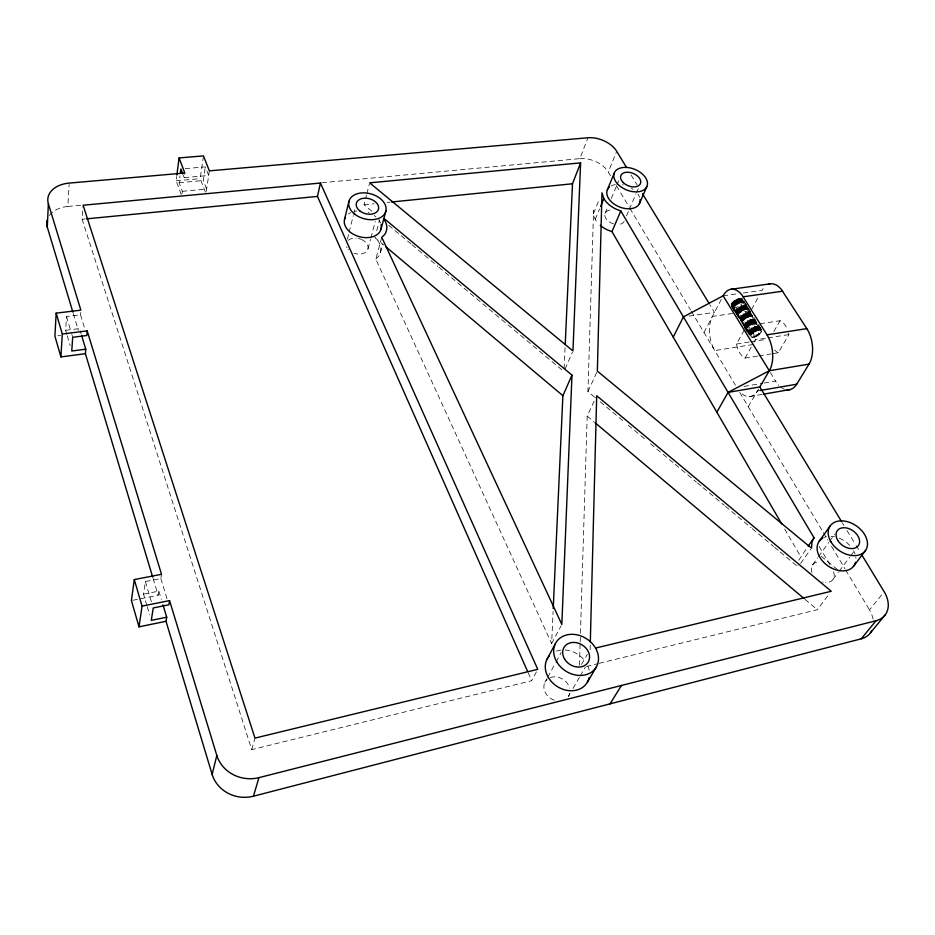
<?xml version="1.0" encoding="UTF-8"?>
<svg xmlns="http://www.w3.org/2000/svg" width="935" height="935" viewBox="0 0 935 935"><rect width="100%" height="100%" fill="white"/><g stroke="black" fill="none" stroke-linecap="round" stroke-linejoin="round"><path stroke-width="0.7" stroke-dasharray="4.67 3.51" d="M590.242 645.01L590.125 649.381L592.965 648.703M579.443 665.299L580.121 643.432M580.167 641.983L580.401 634.69M580.448 633.24L587.192 416.11L596.109 397.013M594.66 397.176L587.951 391.578L593.573 210.539L593.573 215.225L595.256 219.386A22.37 14.457 22.3 0 0 598.283 223.407M381.749 237.326L375.823 259.112L551.638 643.56L553.099 611.49M564.109 368.671L565.102 346.827M49.356 215.482A26.764 18.338 5.8 0 1 67.834 206.471L69.132 184.476M66.864 334.45L65.637 330.312L66.514 316.521L80.527 314.815L80.702 312.489M536.409 671.856L531.699 680.703L251.737 749.613L82.128 219.269L82.993 206.635M181.238 194.468L176.131 180.806L176.68 176.516M182.056 193.58L182.348 191.324L179.123 182.699L180.011 175.838M185.212 168.616L205.303 166.886L208.657 175.453L184.183 177.627L184.803 172.998M205.431 192.213L200.195 178.655L203.468 155.9M182.348 191.324L206.623 189.08L203.304 180.525L205.303 166.886M146.795 605.19L143.534 594.146L145.381 581.558L160.843 578.555L161.521 574.3M206.296 191.324L209.346 170.86M132.817 600.282L158.167 595.244L158.833 591.119L143.534 594.146M347.411 239.138L348.79 233.61M349.129 232.231L353.255 215.681M353.605 214.302L355.323 207.406M371.885 211.287L364.066 204.765L366.508 195.17M366.859 193.802L369.302 184.207M367.993 248.862L370.529 239.266M370.903 237.887L375.262 221.42M376.735 230.735L379.657 219.819M380.475 252.462L382.719 244.292M251.737 749.613L254.986 738.101M743.734 301.409L739.678 306.224L732.935 308.363M751.436 337.792L757.899 335.572L762.06 330.768L753.435 316.895M321.897 182.746L579.852 158.646L587.905 137.772M610.497 175.78L608.253 172.017L616.703 151.295M593.48 213.577L599.323 199.284M595.256 219.386L599.534 208.984M605.12 213.355L607.925 206.612M611.291 198.524L616.352 186.381M616.913 185.036L619.157 179.649M626.52 215.868L628.752 210.679M629.313 209.382L636.022 193.837M636.583 192.54L638.254 188.648M565.102 368.998L572.395 352.226M587.951 391.578L596.764 372.387M742.25 298.592C737.68 297.833 732.783 300.883 730.761 304.939L739.106 318.461M749.11 334.111L753.61 329.658L759.652 327.846M703.973 332.474L722.486 297.096M551.638 643.56L561.164 625.714M544.918 682.351L547.01 678.541M547.7 677.267L555.355 663.266M556.056 661.992L561.269 652.443M751.541 309.52L758.542 296.746M757.514 356.095L745.043 358.105A16.853 9.619 81 0 1 736.535 344.033L744.587 329.436M745.253 328.22L746.597 325.789L780.047 320.728A16.678 9.853 81 0 1 781.929 321.769L782.233 321.991A16.678 9.853 81 0 1 787.621 329.88M798.735 560.287L806.554 548.436M745.043 358.105L751.214 347.13M753.961 342.257L755.34 339.826L766.536 338.084M581.512 664.446L587.25 654.406M773.818 331.609L780.047 320.728M568.632 696.037L570.081 693.525M572.991 688.487L579.536 677.15M580.261 675.888L585.345 667.076M772.754 353.64L778.294 352.74L788.918 334.59A16.678 9.853 81 0 0 788.579 332.977M748.245 406.678L758.647 388.948M800.629 563.419L810.645 549.348M812.562 564.892L817.669 557.821M818.522 556.641L828.749 542.51M829.59 541.33L834.71 534.259M833.062 579.384L838.309 572.372M839.186 571.203L849.693 557.19M850.569 556.021L854.952 550.177M599.183 663.336L817.319 609.69L829.52 593.561M873.091 619.18A28.611 20.512 37.3 0 0 869.492 609.947L882.43 593.854M375.823 259.112L378.57 256.435A24.181 16.748 15 0 0 376.712 239.243L374.9 237.56L383.806 245.04M586.444 666.468L597.769 663.686M749.449 396.604L762.434 394.348M760.272 390.468L757.467 390.947A25.058 14.235 80.2 0 1 740.111 392.01M744.05 386.424L762.691 383.257M764.117 383.023L775.594 381.071A24.754 14.633 80.1 0 0 778.878 385.36M758.893 355.873L771.363 353.862M767.927 337.862L788.918 334.59M736.535 344.033L749.496 342M750.934 341.778L766.782 339.3M753.072 344.536L714.761 350.555A24.614 13.744 81.3 0 1 712.376 316.427L735.167 313.085M736.593 312.874L750.84 310.794M689.06 316.053L714.504 312.348L709.957 304.857M723.152 295.822L737.563 293.8M743.325 292.994L762.048 290.364A24.684 14.563 81.9 0 1 764.795 286.659M561.012 650.07L559.714 650.257A23.246 19.109 32.8 0 0 554.829 651.765M65.637 330.312L79.533 328.571L81.193 334.064M57.771 335.805L60.623 335.443M364.066 204.765L374.199 203.748M387.219 202.427L390.117 202.135M82.128 219.269L85.027 218.989M67.834 206.471L82.257 205.127M179.123 182.699L203.304 180.525M176.131 180.806L200.195 178.655M837.456 569.579L819.154 554.513M388.633 225.265L410.968 243.906M412.09 244.841L437.779 266.276M438.889 267.2L563.98 371.581M600.247 401.84L623.727 421.428M628.191 425.156L646.085 440.081M650.55 443.809L674.03 463.398M675.152 464.333L696.388 482.063M697.51 482.986L701.975 486.726M703.097 487.661L724.333 505.379M725.455 506.314L751.167 527.761M752.289 528.696L773.525 546.426M774.647 547.361L779.112 551.089M780.234 552.024L798.116 566.949L797.906 565.558M587.192 416.11L593.889 421.755M805.035 599.358L817.319 609.69M759.08 325.567L762.13 330.464M743.477 300.965L750.606 312.419M741.619 298.452L761.967 331.083M741.28 298.405L761.838 331.399M740.917 298.394L761.674 331.726M740.532 298.405L758.904 327.846M743.185 302.706L761.487 332.054M740.134 298.429L761.277 332.381M739.83 298.464L761.043 332.72M739.304 298.557L760.774 333.059M738.872 298.662L760.482 333.386M738.428 298.779L760.167 333.725M737.984 298.919L759.839 334.052M737.54 299.083L755.877 328.559M741.139 305.102L759.395 334.45M737.084 299.258L759.115 334.683M736.64 299.457L758.717 334.987M736.184 299.679L758.32 335.291M735.74 299.913L757.899 335.572M735.307 300.17L757.479 335.84M738.825 306.75L757.034 336.109M734.875 300.439L753.178 329.926M734.466 300.719L756.59 336.343M734.057 301.012L756.146 336.577M733.659 301.304L755.69 336.787M733.204 301.701L755.235 336.974M732.935 301.947L754.79 337.149M736.161 307.942L754.335 337.313M732.596 302.274L750.852 331.773M732.28 302.601L753.89 337.442M731.988 302.94L753.458 337.558M731.719 303.279L753.026 337.652M734.548 308.316L752.71 337.699M731.474 303.618L749.695 333.105M731.252 303.957L752.207 337.769M733.659 308.398L751.062 336.565M731.065 304.284L748.514 332.544M731.661 305.85L749.928 335.338M733.694 309.59L736.71 314.487M742.004 323.066L749.566 335.326M744.412 327.051L747.451 331.972M731.415 306.493L734.454 311.402M744.307 327.367L747.334 332.287M770.335 372.539L775.594 381.071M631.102 175.02L637.167 185.001M842.458 523.039L843.966 525.54M847.005 530.531L855.35 544.264M856.098 545.514L859.896 551.755M616.481 185.808L629.197 207.126M629.945 208.376L690.521 309.917M691.269 311.168L735.413 385.173M739.725 392.408L822.636 531.384M823.373 532.634L827.837 540.114M831.554 546.344L844.948 568.796M845.696 570.046L869.492 609.947M819.177 546.519L832.056 568.305M784.675 529.035L800.722 556.676M528.158 672.697L531.699 680.703M183.248 175.149L184.183 177.627M80.527 314.815L85.155 329.985M160.843 578.555L167.155 599.277M158.833 591.119L161.323 599.358M73.316 313.576L78.365 330.312M153.118 578.484L158.167 595.244M66.514 316.521L71.457 333.141M71.866 334.531L72.696 337.301M145.381 581.558L151.575 602.397M67.273 335.829L70.125 345.494M147.204 606.57L149.647 614.856M624.124 221.431A10.332 6.674 22.3 0 1 617.217 224.529M613.5 223.886A10.332 6.674 22.3 0 1 604.84 215.482A10.332 6.674 22.3 0 1 612.215 209.919M579.852 158.646A22.44 14.212 21.2 0 1 608.253 172.017M784.547 389.24A24.754 14.633 80.1 0 1 780.702 387.02M778.294 352.74A16.678 9.853 81 0 1 773.712 348.825M554.198 700.21A13.698 11.384 33.3 0 1 547.08 679.535M550.201 677.63A13.698 11.384 33.3 0 1 569.602 688.148M569.684 693.373A13.698 11.384 33.3 0 1 568.246 696.645M748.736 333.479A24.322 14.142 81.3 0 1 749.776 313.038M833.541 571.741A12.552 8.964 35.4 0 1 825.36 582.435M823.209 582.084A12.552 8.964 35.4 0 1 822.484 581.886M811.989 572.5A12.552 8.964 35.4 0 1 819.551 561.877M361.658 239.535A11.162 7.725 15 0 1 367.443 250.253A11.162 7.725 15 0 1 353.968 253.198M348.404 249.633A11.162 7.725 15 0 1 348.007 249.177M347.037 247.728A11.162 7.725 15 0 1 346.593 246.735M348.217 240.353A11.162 7.725 15 0 1 356.305 238.144M358.362 238.448A11.162 7.725 15 0 1 361.027 239.255M746.597 325.789A16.853 9.619 81 0 1 755.34 339.826M611.268 185.878A17.449 11.103 22.3 0 1 615.359 184.581M622.289 184.744A17.449 11.103 22.3 0 1 623.329 184.955M631.335 188.157A17.449 11.103 22.3 0 1 633.1 189.326M637.951 194.164A17.449 11.103 22.3 0 1 639.54 197.203M565.056 649.989A23.246 19.109 32.8 0 1 574.558 652.513L575.843 653.168A23.246 19.109 32.8 0 1 585.415 661.641M588.021 666.48A23.246 19.109 32.8 0 1 589.155 670.278M348.346 214.01A18.875 12.891 15.2 0 1 350.765 212.584M354.634 211.333A18.875 12.891 15.2 0 1 356.773 211.006M368.145 212.455A18.875 12.891 15.2 0 1 369.231 212.864M374.245 215.564A18.875 12.891 15.2 0 1 375.975 216.897M378.78 219.889A18.875 12.891 15.2 0 1 380.592 223.149M823.595 537.707A21.26 14.983 35 0 1 826.528 536.713M830.946 536.316A21.26 14.983 35 0 1 834.499 536.725M839.314 538.174A21.26 14.983 35 0 1 850.85 546.613M853.643 550.75A21.26 14.983 35 0 1 855.046 553.976M855.794 557.202A21.26 14.983 35 0 1 855.899 558.253M750.676 312.08L743.781 301.047L750.665 312.115"/><path stroke-width="1.4" d="M590.312 642.1L596.705 395.739L831.262 591.259L595.794 648.013M384.098 218.521L571.975 375.122L561.841 624.44L381.749 237.326L384.53 234.662A24.544 16.76 15.2 0 0 383.42 218.474M580.6 162.865L572.956 350.941L369.652 182.839L580.6 162.865L572.5 183.774L565.243 343.916M72.895 312.185L47.288 227.147L48.363 203.713A27.185 18.361 6.1 0 1 69.213 183.096L184.803 172.998L179.076 157.922L203.468 155.9L209.346 170.86L587.905 137.772A22.732 14.177 21.2 0 1 601.719 139.864L604.431 141.01A22.732 14.177 21.2 0 1 616.703 151.295L626.555 167.529M553.228 608.568L562.893 395.68L571.975 375.122M48.363 203.713L80.866 310.163L56.182 313.143L54.908 336.168L60.915 356.925L85.401 353.687L85.751 349.187L81.602 335.443M60.915 356.925L62.306 334.017L56.182 313.143M62.306 334.017L87.189 330.873L86.826 335.501L72.696 337.301L71.761 351.022L85.751 349.187M176.867 175.09L179.076 157.922M180.373 173.104L180.911 168.978L182.781 173.922M87.189 330.873L161.521 574.3L134.289 579.571L131.414 600.562L139.011 626.847L166.009 621.284L166.71 617.205L162.982 604.851M139.011 626.847L142.062 606.125L134.289 579.571M142.062 606.125L169.551 600.597L168.838 604.793L153.235 607.949L151.271 620.372L166.71 617.205M527.562 671.365L317.468 196.42L320.448 183.05L83.098 205.232L254.986 738.101L537.754 669.331L320.448 183.05M344.524 219.409L348.942 201.329M871.852 630.482A28.611 20.512 37.3 0 1 861.252 638.815L253.42 796.211A33.017 30.434 7.9 0 1 212.14 774.414L216.838 755.457L169.551 600.597M381.071 228.923L385.91 211.006M253.42 796.211L258.96 777.639L876.025 620.735A29.09 20.582 36.8 0 0 886.707 612.39L887.666 609.807A29.09 20.582 36.8 0 0 884.159 591.703L861.415 554.245M600.609 206.39L603.811 198.594L601.976 192.785L597.348 371.113L811.486 548.167L812.047 541.47L814.046 537.847L620.782 210.936L616.223 209.23A22.685 14.434 22.3 0 1 603.811 198.594M607.283 190.015L614.295 172.975M781.765 524.009L611.969 231.635L620.782 210.936M639.4 203.643L646.775 186.731A17.636 11.08 22.3 0 0 626.812 167.435A17.636 11.08 22.3 0 0 618.327 184.686A17.636 11.08 22.3 0 0 646.775 186.731M555.437 643.525L546.554 660.227A23.246 19.109 32.8 0 0 558.885 687.494L560.194 688.16A23.246 19.109 32.8 0 0 587.905 681.218L588.384 680.107A23.246 19.109 32.8 0 0 589.097 677.781M673.223 337.126L683.415 316.871L723.152 295.822A24.988 14.154 81.9 0 1 741.887 294.922L766.992 334.812A25.432 14.668 80.7 0 1 769.33 370.739L759.816 386.95L728.049 392.384L716.841 412.23M587.344 682.281L596.343 666.947M786.499 389.743A24.754 14.633 80.1 0 0 796.713 384.192L809.009 364.136A25.116 15.077 80.7 0 0 806.823 328.641L781.298 289.371A24.684 14.563 81.9 0 0 768.149 284.404M610.029 703.868L621.483 685.46M808.214 546.087L814.046 537.847M819.189 541.295L830.233 525.821M853.41 566.47L865.565 550.47M861.252 638.815L876.025 620.735M870.462 632.808L885.316 614.716M728.049 392.384L769.33 370.739L809.009 364.136M763.369 394.184L790.332 389.509M760.272 390.468L796.713 384.192M766.992 334.812L806.823 328.641M743.196 296.792L782.63 291.206M730.854 289.301L769.996 283.866M391.566 201.995L572.5 183.774M86.487 218.848L317.468 196.42M611.969 231.635L607.469 229.952A22.37 14.457 22.3 0 1 600.247 225.277M386.026 246.91L562.893 395.68M595.011 422.69L803.913 598.412M723.152 295.822L769.33 370.739M642.474 193.744L709.197 303.618M759.816 386.95L841.699 521.788M85.401 353.687L152.697 577.094M166.009 621.284L212.14 774.414M47.288 227.147A26.764 18.338 5.8 0 1 47.171 219.935M258.96 777.639A33.66 30.761 8.9 0 1 216.838 755.457M855.537 562.262A21.26 14.983 35 0 1 832.466 568.503L831.273 567.919A21.26 14.983 35 0 1 818.265 554.046L817.88 552.959A21.26 14.983 35 0 1 817.552 544.696L817.844 543.784A21.26 14.983 35 0 1 822.718 538.163M381.083 224.821A18.875 12.891 15.2 0 1 360.817 237.046A18.875 12.891 15.2 0 1 345.459 217.154M640.078 199.482A17.449 11.103 22.3 0 1 619.438 206.939A17.449 11.103 22.3 0 1 609.351 187.164M547.057 659.14A23.246 19.109 32.8 0 1 549.044 656.148M623.248 182.582A10.589 6.65 22.3 0 0 640.323 183.856A10.589 6.65 22.3 0 0 628.39 172.25A10.589 6.65 22.3 0 0 623.248 182.582M354.692 214.115A19.109 12.891 15.3 0 0 385.688 211.777A19.109 12.891 15.3 0 0 361.81 192.926A19.109 12.891 15.3 0 0 354.692 214.115M359.788 210.889A11.465 7.737 15.3 0 0 378.394 209.534A11.465 7.737 15.3 0 0 364.112 198.197A11.465 7.737 15.3 0 0 359.788 210.889M564.565 659.011A14.154 11.524 32.4 0 0 587.858 662.646A14.154 11.524 32.4 0 0 575.925 642.59A14.154 11.524 32.4 0 0 564.565 659.011M830.934 541.809A21.54 15.018 34.7 0 0 864.992 551.218A21.54 15.018 34.7 0 0 847.542 521.718A21.54 15.018 34.7 0 0 830.934 541.809M556.874 662.062A23.585 19.214 32.4 0 0 595.7 667.976A23.585 19.214 32.4 0 0 575.679 634.596A23.585 19.214 32.4 0 0 556.874 662.062M837.678 540.255A12.926 9.011 34.7 0 0 858.108 545.958A12.926 9.011 34.7 0 0 847.706 528.252A12.926 9.011 34.7 0 0 837.678 540.255"/></g></svg>
